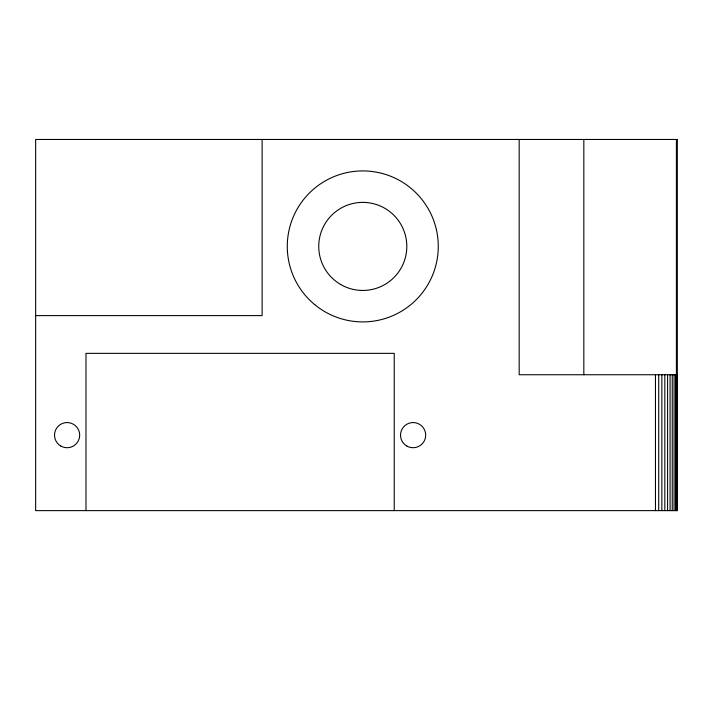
<?xml version="1.0" encoding="UTF-8"?>
<svg xmlns="http://www.w3.org/2000/svg" width="713" height="713" viewBox="0 0 713 713"><rect width="100%" height="100%" fill="white"/><g stroke="black" fill="none" stroke-linecap="round" stroke-linejoin="round"><path stroke-width="1.07" d="M677.341 476.64L677.341 479.172L677.35 441.427L677.35 443.958M35.65 315.609L262.126 315.609L262.126 139.463M677.323 374.744L519.171 374.744L519.171 139.463M677.154 374.744L677.154 510.624M676.557 374.744L676.557 510.624M676.414 139.463L676.414 374.744M675.523 374.744L675.523 510.624M674.079 374.744L674.079 510.624M672.252 374.744L672.252 510.624M670.077 374.744L670.077 510.624M667.591 374.744L667.591 510.624M664.828 374.744L664.828 510.624M661.851 374.744L661.851 510.624M658.714 374.744L658.714 510.624M655.461 374.744L655.461 510.624M583.831 139.463L583.831 374.744M394.236 510.624L394.236 353.354L85.979 353.354L85.979 510.624M677.323 139.463L35.65 139.463L35.65 510.624L677.323 510.624L677.323 139.463M340.761 284.549A44.037 44.037 0 0 0 406.811 246.413A44.037 44.037 0 0 0 340.761 208.276A44.037 44.037 0 0 0 340.761 284.549M314.727 304.638A75.489 75.489 0 0 0 437.229 258.908A75.489 75.489 0 0 0 336.376 175.683A75.489 75.489 0 0 0 314.727 304.638M406.811 446.035A12.584 12.584 0 0 0 425.688 435.135A12.584 12.584 0 0 0 406.811 424.244A12.584 12.584 0 0 0 406.811 446.035M60.81 446.035A12.584 12.584 0 0 0 79.687 435.135A12.584 12.584 0 0 0 60.81 424.244A12.584 12.584 0 0 0 60.81 446.035"/></g></svg>
